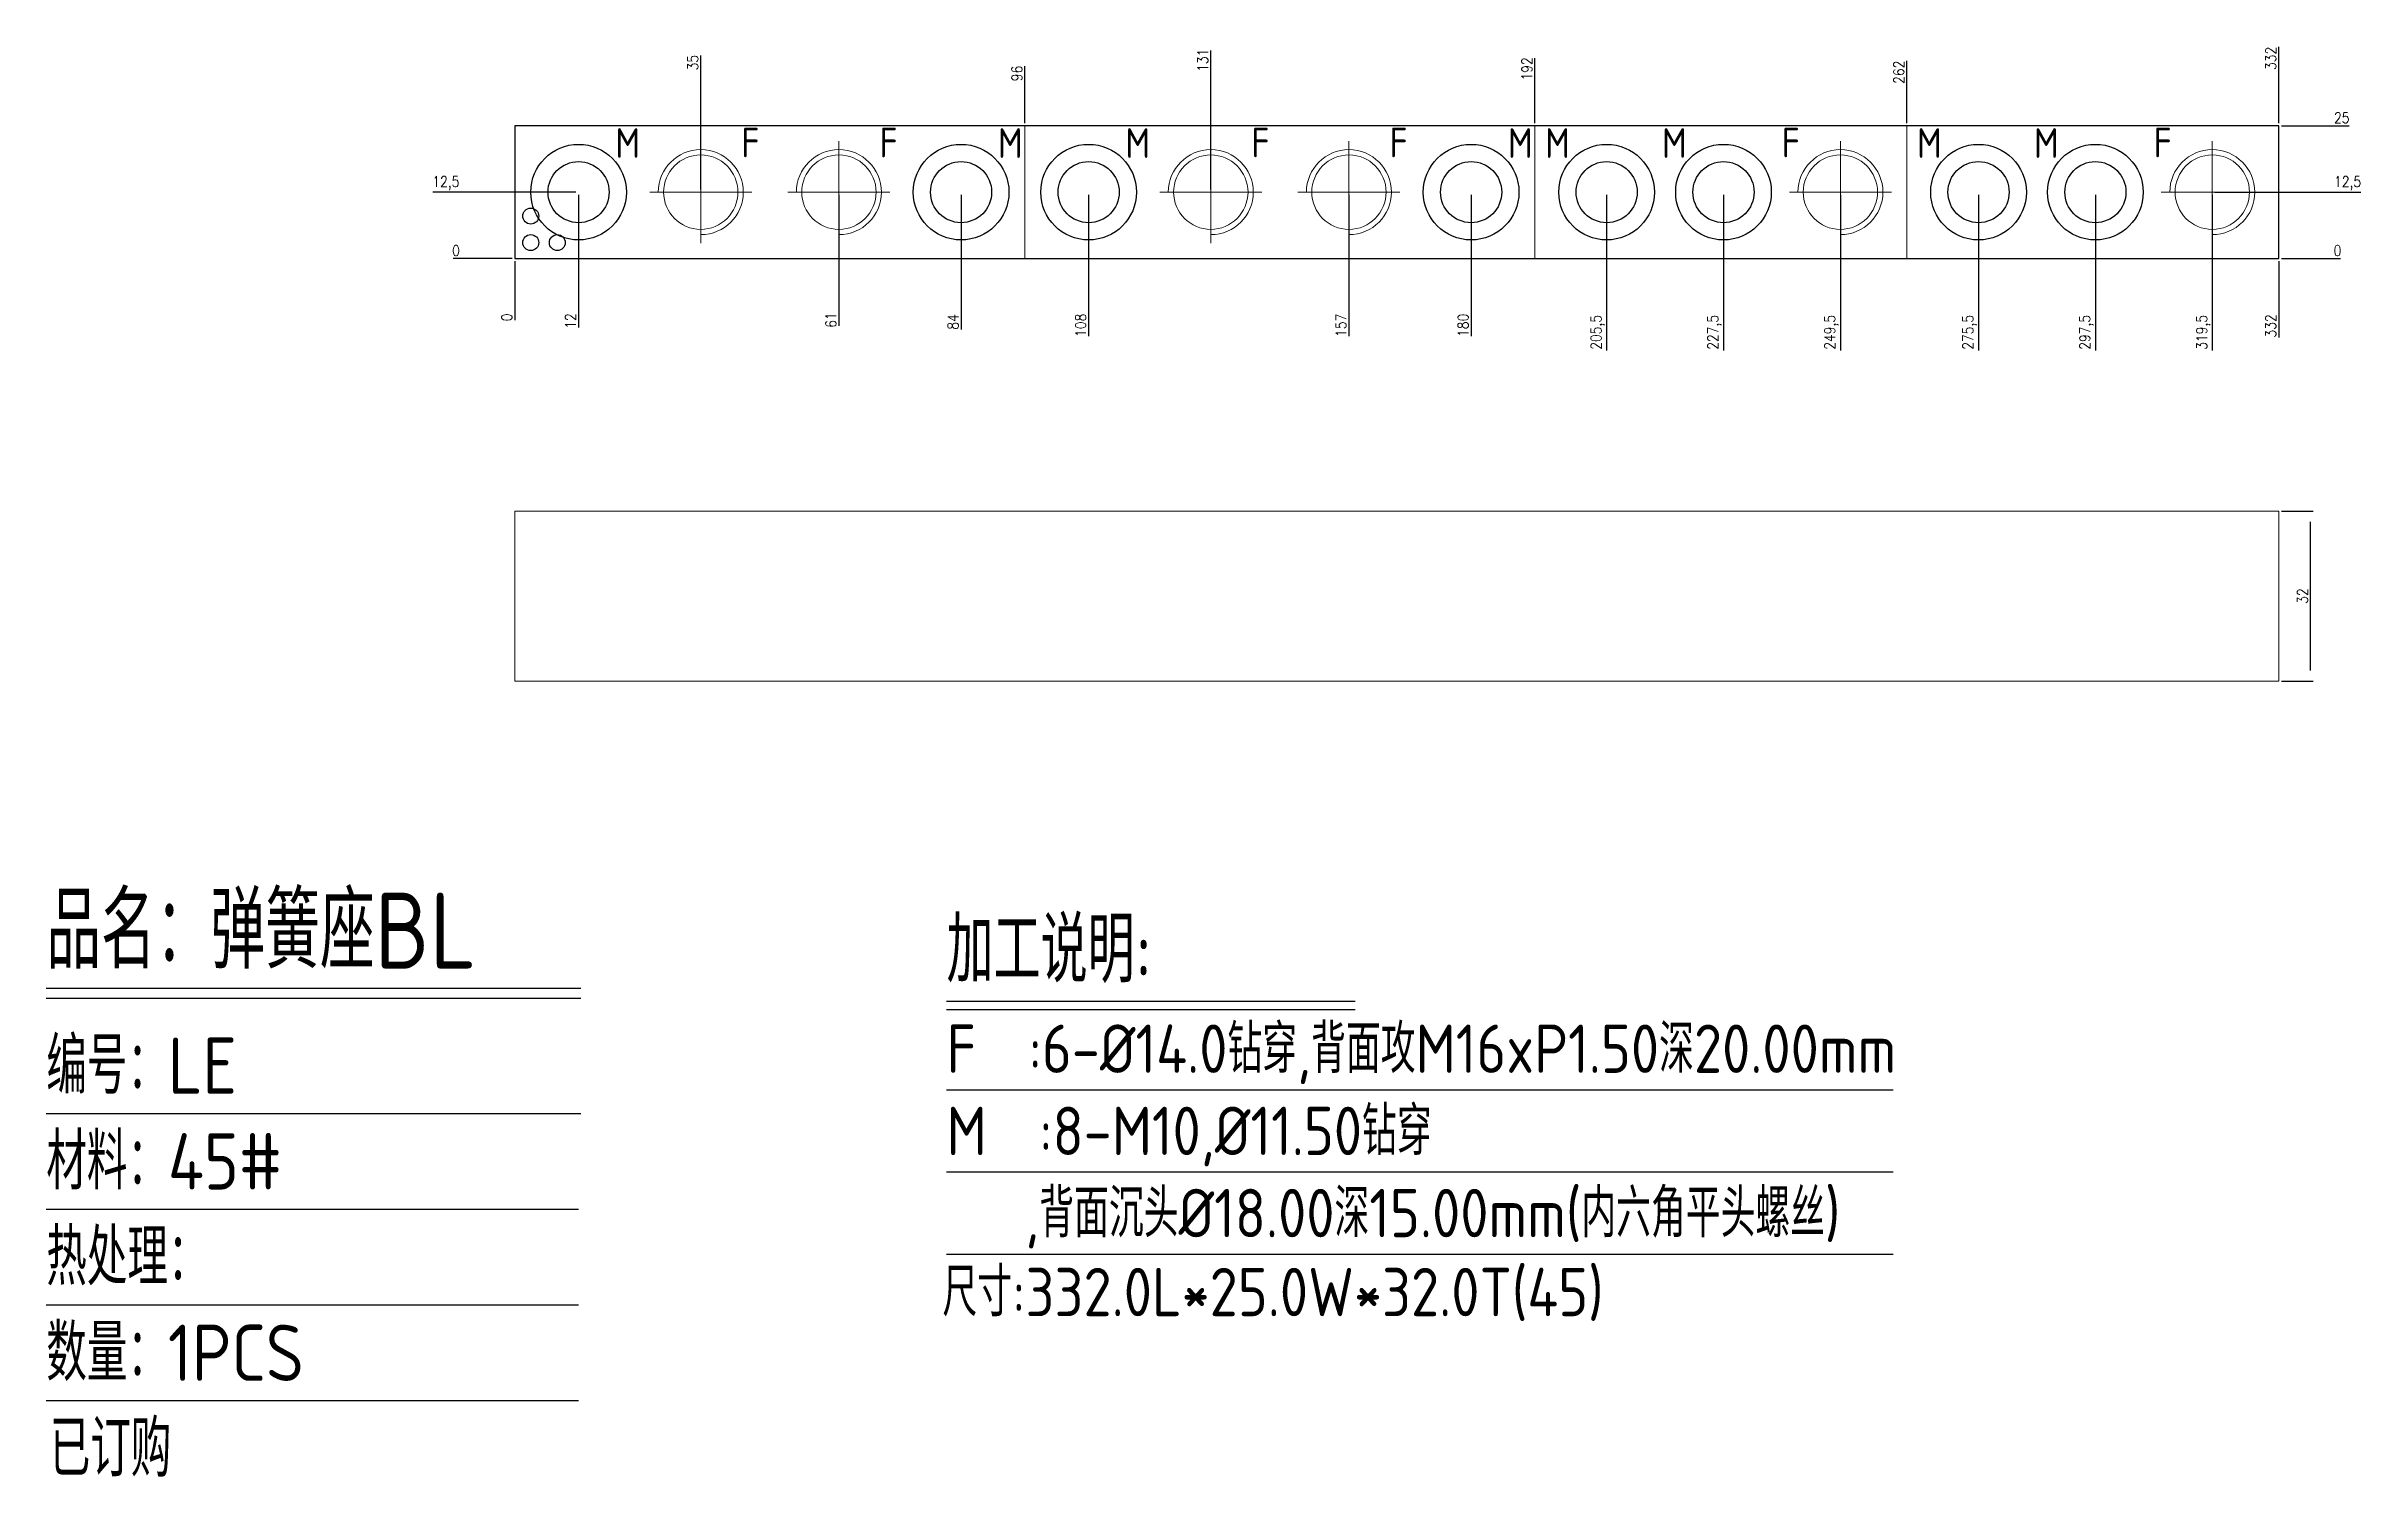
# Model space of a CAD drawing. Header units: millimetres. Extents: x 92832 to 93268, y -16780 to -16511.
import ezdxf
from ezdxf.enums import TextEntityAlignment as Align

# ---------------------------------------------------------------- set-up
doc = ezdxf.new("R2010")
doc.units = ezdxf.units.MM
for name, pattern in [('CENTER', [0]), ('DASHED', [0]), ('HIDDEN', [0])]:
    doc.linetypes.add(name, pattern=pattern)
for name, color, linetype in [('B2', 255, 'Continuous'), ('B2_O', 40, 'Continuous'), ('DIM', 4, 'Continuous'), ('TEXT', 4, 'Continuous')]:
    doc.layers.add(name, color=color, linetype=linetype)
doc.styles.add('gbenor', font='gbenor.shx', dxfattribs={"bigfont": 'gbcbig.shx'})
doc.styles.get("Standard").update_dxf_attribs({"font": 'txt.shx', "width": 0.85, "bigfont": 'ctxt.shx'})
doc.dimstyles.new('T-2-WX', dxfattribs={"dimtxt": 2, "dimasz": 2, "dimexe": 0.5, "dimexo": 0.5, "dimgap": 0.5, "dimtad": 1, "dimtxsty": 'Standard', "dimblk": 'OPEN30', "dimcen": 0, "dimazin": 3, "dimtfac": 1, "dimtmove": 0, "dimatfit": 3, "dimldrblk": 'OPEN30', "dimlwd": -1, "dimlwe": -1})

# ---------------------------------------------------------------- blocks, each defined once
blk = doc.blocks.new('*D7579')
at = {"layer": 'Defpoints', "color": 0}
for p in [(92920.66, -16551.13), (93252.66, -16551.13), (93262.66, -16551.13)]:
    blk.add_point(p, dxfattribs=at)
at = {"layer": 'DIM', "color": 0}
blk.add_line((93253.16, -16551.13), (93264.29, -16551.13), dxfattribs=at)
at = {"layer": 'DIM', "color": 0, "insert": (93263.73, -16549.63), "char_height": 2, "attachment_point": 5}
blk.add_mtext('0', dxfattribs=at)
blk = doc.blocks.new('_Open30')
blk = doc.blocks.new('*D7580')
at = {"layer": 'Defpoints', "color": 0}
for p in [(93240.16, -16538.63), (93262.66, -16538.63), (92920.66, -16551.13)]:
    blk.add_point(p, dxfattribs=at)
at = {"layer": 'DIM', "color": 0}
blk.add_line((93240.66, -16538.63), (93268.1, -16538.63), dxfattribs=at)
at = {"layer": 'DIM', "color": 0, "insert": (93265.63, -16536.94), "char_height": 2, "attachment_point": 5}
blk.add_mtext('12,5', dxfattribs=at)
blk = doc.blocks.new('*D7581')
at = {"layer": 'Defpoints', "color": 0}
for p in [(93252.66, -16526.13), (93262.66, -16526.13), (92920.66, -16551.13)]:
    blk.add_point(p, dxfattribs=at)
at = {"layer": 'DIM', "color": 0}
blk.add_line((93253.16, -16526.13), (93265.91, -16526.13), dxfattribs=at)
at = {"layer": 'DIM', "color": 0, "insert": (93264.53, -16524.63), "char_height": 2, "attachment_point": 5}
blk.add_mtext('25', dxfattribs=at)
blk = doc.blocks.new('*D7582')
at = {"layer": 'Defpoints', "color": 0}
for p in [(92910.66, -16551.13), (92920.66, -16551.13), (92920.66, -16551.13)]:
    blk.add_point(p, dxfattribs=at)
at = {"layer": 'DIM', "color": 0}
blk.add_line((92920.16, -16551.13), (92909.03, -16551.13), dxfattribs=at)
at = {"layer": 'DIM', "color": 0, "insert": (92909.59, -16549.63), "char_height": 2, "attachment_point": 5}
blk.add_mtext('0', dxfattribs=at)
blk = doc.blocks.new('*D7583')
at = {"layer": 'Defpoints', "color": 0}
for p in [(92910.66, -16538.63), (92932.66, -16538.63), (92920.66, -16551.13)]:
    blk.add_point(p, dxfattribs=at)
at = {"layer": 'DIM', "color": 0}
blk.add_line((92932.16, -16538.63), (92905.22, -16538.63), dxfattribs=at)
at = {"layer": 'DIM', "color": 0, "insert": (92907.69, -16536.94), "char_height": 2, "attachment_point": 5}
blk.add_mtext('12,5', dxfattribs=at)
blk = doc.blocks.new('*D7584')
at = {"layer": 'Defpoints', "color": 0}
for p in [(92920.66, -16551.13), (93252.66, -16551.13), (93252.66, -16561.13)]:
    blk.add_point(p, dxfattribs=at)
at = {"layer": 'DIM', "color": 0}
blk.add_line((93252.66, -16551.63), (93252.66, -16566), dxfattribs=at)
at = {"layer": 'DIM', "color": 0, "insert": (93251.16, -16563.82), "char_height": 2, "attachment_point": 5, "rotation": 90}
blk.add_mtext('332', dxfattribs=at)
blk = doc.blocks.new('*D7585')
at = {"layer": 'Defpoints', "color": 0}
for p in [(93240.16, -16538.63), (92920.66, -16551.13), (93240.16, -16561.13)]:
    blk.add_point(p, dxfattribs=at)
at = {"layer": 'DIM', "color": 0}
blk.add_line((93240.16, -16539.13), (93240.16, -16568.43), dxfattribs=at)
at = {"layer": 'DIM', "color": 0, "insert": (93238.47, -16565.03), "char_height": 2, "attachment_point": 5, "rotation": 90}
blk.add_mtext('319,5', dxfattribs=at)
blk = doc.blocks.new('*D7586')
at = {"layer": 'Defpoints', "color": 0}
for p in [(93218.16, -16538.63), (92920.66, -16551.13), (93218.16, -16561.13)]:
    blk.add_point(p, dxfattribs=at)
at = {"layer": 'DIM', "color": 0}
blk.add_line((93218.16, -16539.13), (93218.16, -16568.43), dxfattribs=at)
at = {"layer": 'DIM', "color": 0, "insert": (93216.47, -16565.03), "char_height": 2, "attachment_point": 5, "rotation": 90}
blk.add_mtext('297,5', dxfattribs=at)
blk = doc.blocks.new('*D7587')
at = {"layer": 'Defpoints', "color": 0}
for p in [(93196.16, -16538.63), (92920.66, -16551.13), (93196.16, -16561.13)]:
    blk.add_point(p, dxfattribs=at)
at = {"layer": 'DIM', "color": 0}
blk.add_line((93196.16, -16539.13), (93196.16, -16568.43), dxfattribs=at)
at = {"layer": 'DIM', "color": 0, "insert": (93194.47, -16565.03), "char_height": 2, "attachment_point": 5, "rotation": 90}
blk.add_mtext('275,5', dxfattribs=at)
blk = doc.blocks.new('*D7588')
at = {"layer": 'Defpoints', "color": 0}
for p in [(93170.16, -16538.63), (92920.66, -16551.13), (93170.16, -16561.13)]:
    blk.add_point(p, dxfattribs=at)
at = {"layer": 'DIM', "color": 0}
blk.add_line((93170.16, -16539.13), (93170.16, -16568.43), dxfattribs=at)
at = {"layer": 'DIM', "color": 0, "insert": (93168.47, -16565.03), "char_height": 2, "attachment_point": 5, "rotation": 90}
blk.add_mtext('249,5', dxfattribs=at)
blk = doc.blocks.new('*D7589')
at = {"layer": 'Defpoints', "color": 0}
for p in [(93148.16, -16538.63), (92920.66, -16551.13), (93148.16, -16561.13)]:
    blk.add_point(p, dxfattribs=at)
at = {"layer": 'DIM', "color": 0}
blk.add_line((93148.16, -16539.13), (93148.16, -16568.43), dxfattribs=at)
at = {"layer": 'DIM', "color": 0, "insert": (93146.47, -16565.03), "char_height": 2, "attachment_point": 5, "rotation": 90}
blk.add_mtext('227,5', dxfattribs=at)
blk = doc.blocks.new('*D7590')
at = {"layer": 'Defpoints', "color": 0}
for p in [(93126.16, -16538.63), (92920.66, -16551.13), (93126.16, -16561.13)]:
    blk.add_point(p, dxfattribs=at)
at = {"layer": 'DIM', "color": 0}
blk.add_line((93126.16, -16539.13), (93126.16, -16568.43), dxfattribs=at)
at = {"layer": 'DIM', "color": 0, "insert": (93124.47, -16565.03), "char_height": 2, "attachment_point": 5, "rotation": 90}
blk.add_mtext('205,5', dxfattribs=at)
blk = doc.blocks.new('*D7591')
at = {"layer": 'Defpoints', "color": 0}
for p in [(93100.66, -16538.63), (92920.66, -16551.13), (93100.66, -16561.13)]:
    blk.add_point(p, dxfattribs=at)
at = {"layer": 'DIM', "color": 0}
blk.add_line((93100.66, -16539.13), (93100.66, -16565.76), dxfattribs=at)
at = {"layer": 'DIM', "color": 0, "insert": (93099.16, -16563.7), "char_height": 2, "attachment_point": 5, "rotation": 90}
blk.add_mtext('180', dxfattribs=at)
blk = doc.blocks.new('*D7592')
at = {"layer": 'Defpoints', "color": 0}
for p in [(93077.66, -16538.63), (92920.66, -16551.13), (93077.66, -16561.13)]:
    blk.add_point(p, dxfattribs=at)
at = {"layer": 'DIM', "color": 0}
blk.add_line((93077.66, -16539.13), (93077.66, -16565.76), dxfattribs=at)
at = {"layer": 'DIM', "color": 0, "insert": (93076.16, -16563.7), "char_height": 2, "attachment_point": 5, "rotation": 90}
blk.add_mtext('157', dxfattribs=at)
blk = doc.blocks.new('*D7593')
at = {"layer": 'Defpoints', "color": 0}
for p in [(93028.66, -16538.63), (92920.66, -16551.13), (93028.66, -16561.13)]:
    blk.add_point(p, dxfattribs=at)
at = {"layer": 'DIM', "color": 0}
blk.add_line((93028.66, -16539.13), (93028.66, -16565.76), dxfattribs=at)
at = {"layer": 'DIM', "color": 0, "insert": (93027.16, -16563.7), "char_height": 2, "attachment_point": 5, "rotation": 90}
blk.add_mtext('108', dxfattribs=at)
blk = doc.blocks.new('*D7594')
at = {"layer": 'Defpoints', "color": 0}
for p in [(93004.66, -16538.63), (92920.66, -16551.13), (93004.66, -16561.13)]:
    blk.add_point(p, dxfattribs=at)
at = {"layer": 'DIM', "color": 0}
blk.add_line((93004.66, -16539.13), (93004.66, -16564.46), dxfattribs=at)
at = {"layer": 'DIM', "color": 0, "insert": (93003.16, -16563.05), "char_height": 2, "attachment_point": 5, "rotation": 90}
blk.add_mtext('84', dxfattribs=at)
blk = doc.blocks.new('*D7595')
at = {"layer": 'Defpoints', "color": 0}
for p in [(92981.66, -16538.63), (92920.66, -16551.13), (92981.66, -16561.13)]:
    blk.add_point(p, dxfattribs=at)
at = {"layer": 'DIM', "color": 0}
blk.add_line((92981.66, -16539.13), (92981.66, -16563.82), dxfattribs=at)
at = {"layer": 'DIM', "color": 0, "insert": (92980.16, -16562.72), "char_height": 2, "attachment_point": 5, "rotation": 90}
blk.add_mtext('61', dxfattribs=at)
blk = doc.blocks.new('*D7596')
at = {"layer": 'Defpoints', "color": 0}
for p in [(92932.66, -16538.63), (92920.66, -16551.13), (92932.66, -16561.13)]:
    blk.add_point(p, dxfattribs=at)
at = {"layer": 'DIM', "color": 0}
blk.add_line((92932.66, -16539.13), (92932.66, -16564.14), dxfattribs=at)
at = {"layer": 'DIM', "color": 0, "insert": (92931.16, -16562.89), "char_height": 2, "attachment_point": 5, "rotation": 90}
blk.add_mtext('12', dxfattribs=at)
blk = doc.blocks.new('*D7597')
at = {"layer": 'Defpoints', "color": 0}
for p in [(92920.66, -16551.13), (92920.66, -16551.13), (92920.66, -16561.13)]:
    blk.add_point(p, dxfattribs=at)
at = {"layer": 'DIM', "color": 0}
blk.add_line((92920.66, -16551.63), (92920.66, -16562.76), dxfattribs=at)
at = {"layer": 'DIM', "color": 0, "insert": (92919.16, -16562.2), "char_height": 2, "attachment_point": 5, "rotation": 90}
blk.add_mtext('0', dxfattribs=at)
blk = doc.blocks.new('*D7598')
at = {"layer": 'Defpoints', "color": 0}
for p in [(93252.66, -16516.13), (93252.66, -16526.13), (92920.66, -16551.13)]:
    blk.add_point(p, dxfattribs=at)
at = {"layer": 'DIM', "color": 0}
blk.add_line((93252.66, -16525.63), (93252.66, -16511.26), dxfattribs=at)
at = {"layer": 'DIM', "color": 0, "insert": (93251.16, -16513.45), "char_height": 2, "attachment_point": 5, "rotation": 90}
blk.add_mtext('332', dxfattribs=at)
blk = doc.blocks.new('*D7599')
at = {"layer": 'Defpoints', "color": 0}
for p in [(93051.66, -16516.13), (93051.66, -16538.63), (92920.66, -16551.13)]:
    blk.add_point(p, dxfattribs=at)
at = {"layer": 'DIM', "color": 0}
blk.add_line((93051.66, -16538.13), (93051.66, -16511.99), dxfattribs=at)
at = {"layer": 'DIM', "color": 0, "insert": (93050.16, -16513.81), "char_height": 2, "attachment_point": 5, "rotation": 90}
blk.add_mtext('131', dxfattribs=at)
blk = doc.blocks.new('*D7600')
at = {"layer": 'Defpoints', "color": 0}
for p in [(92955.66, -16516.13), (92955.66, -16538.63), (92920.66, -16551.13)]:
    blk.add_point(p, dxfattribs=at)
at = {"layer": 'DIM', "color": 0}
blk.add_line((92955.66, -16538.13), (92955.66, -16512.88), dxfattribs=at)
at = {"layer": 'DIM', "color": 0, "insert": (92954.16, -16514.25), "char_height": 2, "attachment_point": 5, "rotation": 90}
blk.add_mtext('35', dxfattribs=at)
blk = doc.blocks.new('*D7601')
at = {"layer": 'Defpoints', "color": 0}
for p in [(93252.66, -16598.68), (93258.66, -16598.68), (93252.66, -16630.68)]:
    blk.add_point(p, dxfattribs=at)
at = {"layer": 'DIM', "color": 0}
for p, q in [((93253.16, -16598.68), (93259.16, -16598.68)), ((93258.66, -16628.68), (93258.66, -16600.68)), ((93253.16, -16630.68), (93259.16, -16630.68))]:
    blk.add_line(p, q, dxfattribs=at)
at = {"layer": 'DIM', "color": 0, "insert": (93257.16, -16614.68), "char_height": 2, "attachment_point": 5, "rotation": 90}
blk.add_mtext('32', dxfattribs=at)
blk = doc.blocks.new('*D7602')
at = {"layer": 'Defpoints', "color": 0}
for p in [(93016.66, -16518.17), (93016.66, -16526.13), (92920.66, -16551.13)]:
    blk.add_point(p, dxfattribs=at)
at = {"layer": 'DIM', "color": 0}
blk.add_line((93016.66, -16525.63), (93016.66, -16514.92), dxfattribs=at)
at = {"layer": 'DIM', "color": 0, "insert": (93015.16, -16516.29), "char_height": 2, "attachment_point": 5, "rotation": 90}
blk.add_mtext('96', dxfattribs=at)
blk = doc.blocks.new('*D7603')
at = {"layer": 'Defpoints', "color": 0}
for p in [(93112.66, -16518), (93112.66, -16526.13), (92920.66, -16551.13)]:
    blk.add_point(p, dxfattribs=at)
at = {"layer": 'DIM', "color": 0}
blk.add_line((93112.66, -16525.63), (93112.66, -16513.38), dxfattribs=at)
at = {"layer": 'DIM', "color": 0, "insert": (93111.16, -16515.44), "char_height": 2, "attachment_point": 5, "rotation": 90}
blk.add_mtext('192', dxfattribs=at)
blk = doc.blocks.new('*D7604')
at = {"layer": 'Defpoints', "color": 0}
for p in [(93182.66, -16518.75), (93182.66, -16526.13), (92920.66, -16551.13)]:
    blk.add_point(p, dxfattribs=at)
at = {"layer": 'DIM', "color": 0}
blk.add_line((93182.66, -16525.63), (93182.66, -16513.88), dxfattribs=at)
at = {"layer": 'DIM', "color": 0, "insert": (93181.16, -16516.06), "char_height": 2, "attachment_point": 5, "rotation": 90}
blk.add_mtext('262', dxfattribs=at)

msp = doc.modelspace()

# ---------------------------------------------------------------- linework, layer by layer
at = {"layer": 'B2', "linetype": 'Continuous', "lineweight": 15}
for points in [[(92920.659, -16551.131), (92920.659, -16526.131), (93016.659, -16526.131), (93016.659, -16551.131)], [(93016.659, -16551.131), (93016.659, -16526.131), (93112.659, -16526.131), (93112.659, -16551.131)], [(93112.659, -16551.131), (93112.659, -16526.131), (93182.659, -16526.131), (93182.659, -16551.131)], [(93182.659, -16551.131), (93182.659, -16526.131), (93252.659, -16526.131), (93252.659, -16551.131)], [(92920.659, -16598.677), (93252.659, -16598.677), (93252.659, -16630.677), (92920.659, -16630.677)]]:
    msp.add_lwpolyline(points, close=True, dxfattribs=at)
at = {"layer": 'B2_O', "color": 4, "linetype": 'CENTER', "lineweight": 15}
for p, q in [((92955.659, -16548.231), (92955.659, -16529.031)), ((92981.659, -16548.231), (92981.659, -16529.031)), ((93051.659, -16548.231), (93051.659, -16529.031)), ((93077.659, -16548.231), (93077.659, -16529.031)), ((93170.159, -16548.231), (93170.159, -16529.031)), ((93240.159, -16548.231), (93240.159, -16529.031)), ((92946.059, -16538.631), (92965.259, -16538.631)), ((92972.059, -16538.631), (92991.259, -16538.631)), ((93042.059, -16538.631), (93061.259, -16538.631)), ((93068.059, -16538.631), (93087.259, -16538.631)), ((93160.559, -16538.631), (93179.759, -16538.631)), ((93230.559, -16538.631), (93249.759, -16538.631))]:
    msp.add_line(p, q, dxfattribs=at)
at = {"layer": 'B2_O', "color": 8, "linetype": 'HIDDEN'}
msp.add_lwpolyline([(92920.659, -16526.131), (92920.659, -16551.131), (93252.659, -16551.131), (93252.659, -16526.131)], close=True, dxfattribs=at)
at = {"layer": 'B2_O', "linetype": 'HIDDEN', "ltscale": 3}
for centre in [(92932.659, -16538.631), (93004.659, -16538.631), (93028.659, -16538.631), (93100.659, -16538.631), (93126.159, -16538.631), (93148.159, -16538.631), (93196.159, -16538.631), (93218.159, -16538.631)]:
    msp.add_circle(centre, 9, dxfattribs=at)
at = {"layer": 'B2_O', "linetype": 'Continuous', "ltscale": 3}
for centre in [(92932.659, -16538.631), (93004.659, -16538.631), (93028.659, -16538.631), (93100.659, -16538.631), (93126.159, -16538.631), (93148.159, -16538.631), (93196.159, -16538.631), (93218.159, -16538.631)]:
    msp.add_circle(centre, 5.75, dxfattribs=at)
at = {"layer": 'B2_O', "color": 4, "linetype": 'DASHED', "lineweight": 15}
for centre in [(92955.659, -16538.631), (92981.659, -16538.631), (93051.659, -16538.631), (93077.659, -16538.631), (93170.159, -16538.631), (93240.159, -16538.631)]:
    msp.add_circle(centre, 7, dxfattribs=at)
for centre in [(92955.659, -16538.631), (92981.659, -16538.631), (93051.659, -16538.631), (93077.659, -16538.631), (93170.159, -16538.631), (93240.159, -16538.631)]:
    msp.add_arc(centre, 8, 270, 180, dxfattribs=at)
at = {"layer": 'DIM', "color": 4, "linetype": 'Continuous', "lineweight": 25}
for p, q in [((92832.476, -16688.501), (92933.105, -16688.501)), ((92832.476, -16690.356), (92933.105, -16690.356)), ((92832.476, -16712.081), (92933.105, -16712.081)), ((92832.476, -16730.096), (92932.668, -16730.096)), ((92832.476, -16748.112), (92932.668, -16748.112)), ((92832.476, -16766.128), (92932.668, -16766.128))]:
    msp.add_line(p, q, dxfattribs=at)
at = {"layer": 'TEXT', "color": 3}
for p, q in [((93001.927, -16690.914), (93078.804, -16690.914)), ((93001.927, -16692.506), (93078.804, -16692.506)), ((93001.927, -16707.612), (93180.065, -16707.612)), ((93001.927, -16723.082), (93180.065, -16723.082)), ((93001.927, -16738.552), (93180.065, -16738.552))]:
    msp.add_line(p, q, dxfattribs=at)
at = {"layer": 'TEXT', "color": 4}
for centre in [(92923.659, -16543.131), (92923.659, -16548.131), (92928.659, -16548.131)]:
    msp.add_circle(centre, 1.5, dxfattribs=at)

# ---------------------------------------------------------------- texts
at = {"layer": 'DIM', "color": 3, "linetype": 'Continuous', "lineweight": 25, "style": 'gbenor'}
for s, height, p in [('品名：弹簧座BL', 14.3067, (92832.476, -16684.792)), ('编号：LE', 10.5975, (92832.476, -16708.371)), ('材料：45#', 10.5975, (92832.476, -16726.387)), ('热处理：', 10.5975, (92832.476, -16744.403)), ('数量：1PCS', 10.5975, (92832.476, -16762.419)), ('已订购', 10.5975, (92833.121, -16780.435))]:
    msp.add_text(s, height=height, dxfattribs=at).set_placement(p)
at = {"layer": 'TEXT', "color": 4, "style": 'gbenor'}
for s, p in [('M', (92941.908, -16529.382)), ('F', (92965.002, -16529.288)), ('F', (92991.002, -16529.288)), ('M', (93013.908, -16529.382)), ('M', (93037.908, -16529.382)), ('F', (93061.002, -16529.288)), ('F', (93087.002, -16529.288)), ('M', (93109.908, -16529.382)), ('M', (93116.91, -16529.382)), ('M', (93138.91, -16529.382)), ('F', (93160.816, -16529.288)), ('M', (93186.91, -16529.382)), ('M', (93208.91, -16529.382)), ('F', (93230.816, -16529.288))]:
    msp.add_text(s, height=5.6, dxfattribs=at).set_placement(p, align=Align.MIDDLE_CENTER)
for s, height, p in [('加工说明: ', 12.285, (93001.927, -16687.41)), ('F  :6-%%C14.0钻穿,背面攻M16xP1.50深20.00mm', 9.1, (93001.927, -16704.427)), ('M  :8-M10,%%C11.50钻穿', 9.1, (93001.927, -16719.897)), ('   ,背面沉头%%C18.00深15.00mm(内六角平头螺丝)', 9.1, (93001.927, -16735.367)), ('尺寸:332.0L*25.0W*32.0T(45)', 9.1, (93001.155, -16750.233))]:
    msp.add_text(s, height=height, dxfattribs=at).set_placement(p)

# ---------------------------------------------------------------- dimensions: what is measured, and where the dimension line sits
at = {"layer": 'DIM', "color": 4}
for feature_location, offset, dtype, origin, picture, middle in [((93252.659, -16526.131), (0, 10), 1, (92920.659, -16551.131), '*D7598', (93251.159, -16513.445)), ((93051.659, -16538.631), (0, 22.5), 1, (92920.659, -16551.131), '*D7599', (93050.159, -16513.81)), ((92955.659, -16538.631), (0, 22.5), 1, (92920.659, -16551.131), '*D7600', (92954.159, -16514.255)), ((93112.659, -16526.131), (0, 8.127), 1, (92920.659, -16551.131), '*D7603', (93111.159, -16515.44)), ((93182.659, -16526.131), (0, 7.384), 1, (92920.659, -16551.131), '*D7604', (93181.159, -16516.061)), ((93016.659, -16526.131), (0, 7.961), 1, (92920.659, -16551.131), '*D7602', (93015.159, -16516.294)), ((93252.659, -16526.131), (10, 0), 0, (92920.659, -16551.131), '*D7581', (93264.535, -16524.631)), ((92932.659, -16538.631), (-22, 0), 0, (92920.659, -16551.131), '*D7583', (92907.69, -16536.941)), ((93240.159, -16538.631), (22.5, 0), 0, (92920.659, -16551.131), '*D7580', (93265.628, -16536.941)), ((93240.159, -16538.631), (0, -22.5), 1, (92920.659, -16551.131), '*D7585', (93238.468, -16565.031)), ((93218.159, -16538.631), (0, -22.5), 1, (92920.659, -16551.131), '*D7586', (93216.468, -16565.031)), ((93196.159, -16538.631), (0, -22.5), 1, (92920.659, -16551.131), '*D7587', (93194.468, -16565.031)), ((93170.159, -16538.631), (0, -22.5), 1, (92920.659, -16551.131), '*D7588', (93168.468, -16565.031)), ((93148.159, -16538.631), (0, -22.5), 1, (92920.659, -16551.131), '*D7589', (93146.468, -16565.031)), ((93126.159, -16538.631), (0, -22.5), 1, (92920.659, -16551.131), '*D7590', (93124.468, -16565.031)), ((93100.659, -16538.631), (0, -22.5), 1, (92920.659, -16551.131), '*D7591', (93099.159, -16563.695)), ((93077.659, -16538.631), (0, -22.5), 1, (92920.659, -16551.131), '*D7592', (93076.159, -16563.695)), ((93028.659, -16538.631), (0, -22.5), 1, (92920.659, -16551.131), '*D7593', (93027.159, -16563.695)), ((93004.659, -16538.631), (0, -22.5), 1, (92920.659, -16551.131), '*D7594', (93003.159, -16563.048)), ((92981.659, -16538.631), (0, -22.5), 1, (92920.659, -16551.131), '*D7595', (92980.159, -16562.724)), ((92932.659, -16538.631), (0, -22.5), 1, (92920.659, -16551.131), '*D7596', (92931.159, -16562.886)), ((92920.658791389, -16551.13112106), (-10, 0), 0, (92920.658791389, -16551.13112106), '*D7582', (92909.592124722, -16549.63112106)), ((92920.658791389, -16551.13112106), (0, -10), 1, (92920.658791389, -16551.13112106), '*D7597', (92919.158791389, -16562.197787727)), ((93252.658791389, -16551.13112106), (10, 0), 0, (92920.658791389, -16551.13112106), '*D7579', (93263.725458056, -16549.63112106)), ((93252.659, -16551.131), (0, -10), 1, (92920.659, -16551.131), '*D7584', (93251.159, -16563.817))]:
    dim = msp.add_ordinate_dim(feature_location=feature_location, offset=offset, dtype=dtype, origin=origin, dimstyle='T-2-WX', dxfattribs=at)
    dim.commit()
    dim.dimension.update_dxf_attribs({"geometry": picture, "text_midpoint": middle})
dim = msp.add_linear_dim(base=(93258.659, -16598.677), p1=(93252.659, -16630.677), p2=(93252.659, -16598.677), angle=90, dimstyle='T-2-WX', dxfattribs=at)
dim.commit()
dim.dimension.update_dxf_attribs({"geometry": '*D7601', "text_midpoint": (93257.159, -16614.677)})

doc.saveas('drawing.dxf')
